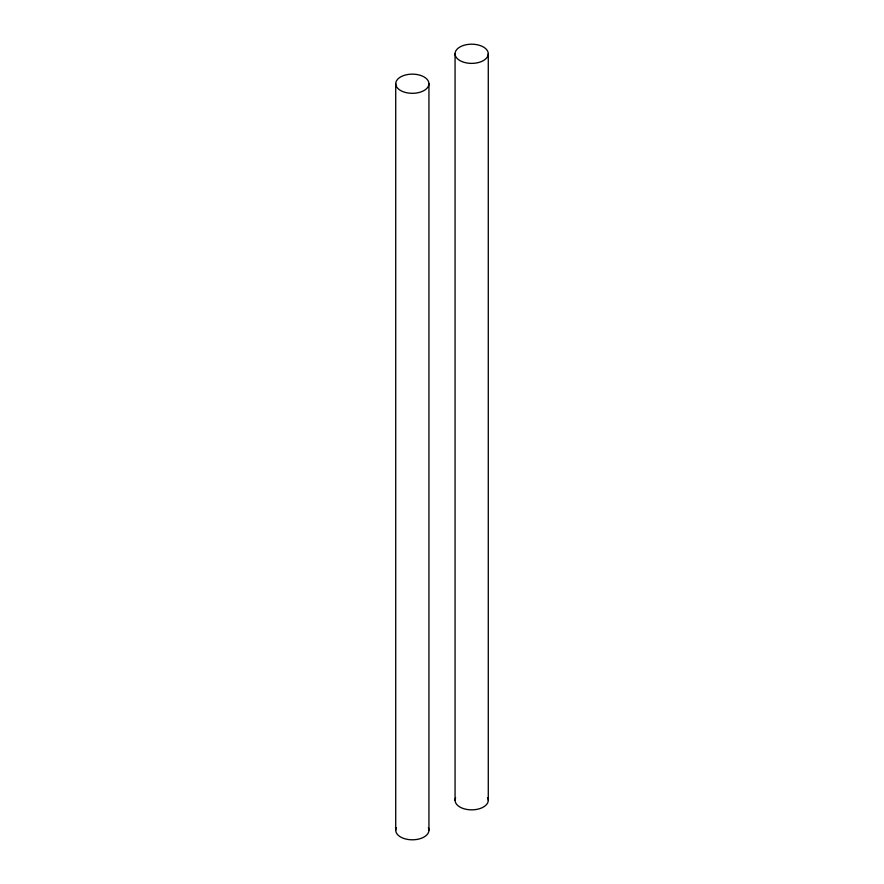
<?xml version="1.0" encoding="UTF-8"?>
<svg xmlns="http://www.w3.org/2000/svg" width="884" height="884" viewBox="0 0 884 884"><rect width="100%" height="100%" fill="white"/><g stroke="black" fill="none" stroke-linecap="round" stroke-linejoin="round"><path stroke-width="1.33" d="M488.277 53.791A16.608 9.591 0 0 1 463.36 62.101A16.608 9.591 0 0 1 463.36 45.482A16.608 9.591 0 0 1 488.277 53.791L488.277 800.263M455.061 53.791L455.061 800.263M428.939 83.737A16.608 9.591 0 0 1 404.021 92.035A16.608 9.591 0 0 1 404.021 75.427A16.608 9.591 0 0 1 428.939 83.737L428.939 830.209M395.723 83.737L395.723 830.209M428.375 827.722A16.608 9.591 0 0 1 412.331 839.8A16.608 9.591 0 0 1 396.286 827.722M487.714 797.788A16.608 9.591 0 0 1 471.669 809.854A16.608 9.591 0 0 1 455.625 797.788"/></g></svg>
